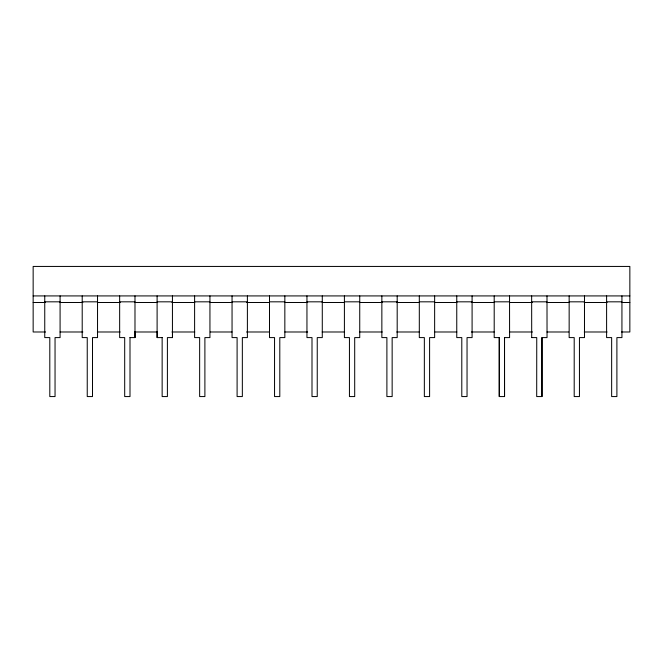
<?xml version="1.0" encoding="UTF-8"?>
<svg xmlns="http://www.w3.org/2000/svg" width="663" height="663" viewBox="0 0 663 663"><rect width="100%" height="100%" fill="white"/><g stroke="black" fill="none" stroke-linecap="round" stroke-linejoin="round"><path stroke-width="0.99" d="M33.15 295.922L629.85 295.922M44.752 301.822L60.084 301.822M82.204 301.822L97.536 301.822M119.655 301.822L134.987 301.822M157.106 301.822L172.438 301.822M194.607 301.822L209.939 301.822M232.05 301.822L247.39 301.822M269.501 301.822L284.841 301.822M306.952 301.822L322.284 301.822M344.404 301.822L359.736 301.822M381.855 301.822L397.187 301.822M419.306 301.822L434.638 301.822M456.757 301.822L472.089 301.822M494.2 301.822L509.54 301.822M531.651 301.822L546.992 301.822M569.152 301.822L584.484 301.822M606.604 301.822L621.935 301.822M33.15 302.502L45.581 302.502M60.084 302.502L82.875 302.502M97.378 302.502L120.169 302.502M134.672 302.502L157.463 302.502M171.966 302.502L194.756 302.502M210.295 302.502L232.05 302.502M246.553 302.502L269.344 302.502M284.883 302.502L307.673 302.502M322.177 302.502L343.931 302.502M359.47 302.502L382.261 302.502M396.764 302.502L419.555 302.502M435.094 302.502L456.848 302.502M471.352 302.502L494.142 302.502M509.681 302.502L532.472 302.502M546.975 302.502L568.73 302.502M584.269 302.502L607.059 302.502M621.562 302.502L629.85 302.502M45.581 331.989L33.15 331.989L33.15 266.435L629.85 266.435L629.85 331.989L621.562 331.989M60.084 331.989L82.875 331.989M97.378 331.989L120.169 331.989M134.672 331.989L157.463 331.989M171.966 331.989L194.756 331.989M210.295 331.989L232.05 331.989M246.553 331.989L269.344 331.989M284.883 331.989L307.673 331.989M322.177 331.989L343.931 331.989M359.47 331.989L382.261 331.989M396.764 331.989L419.555 331.989M435.094 331.989L456.848 331.989M471.352 331.989L494.142 331.989M509.681 331.989L532.472 331.989M546.975 331.989L568.73 331.989M584.269 331.989L607.059 331.989M129.948 337.591L135.037 337.591L135.037 331.459M157.106 295.922L157.106 337.591L162.195 337.591M172.488 331.459L172.488 337.591L167.399 337.591L167.399 396.565L162.145 396.565L162.145 337.591M499.247 337.591L499.247 396.565L504.543 396.565L504.493 337.591L509.59 337.591L509.54 295.922M531.651 337.591L536.748 337.591L536.698 396.565L541.994 396.565L541.994 337.591M621.935 295.922L621.935 337.591L616.897 337.591L616.897 396.565L611.651 396.565L611.651 337.591L606.604 337.591L606.604 295.922M584.484 295.922L584.484 337.591L579.445 337.591L579.445 396.565L574.199 396.565L574.199 337.591L569.152 337.591L569.152 295.922M546.992 295.922L547.041 337.591L541.944 337.591L541.944 396.565M531.651 295.922L531.701 337.591M504.543 337.591L504.543 396.565M499.297 396.565L499.297 337.591L494.2 337.591L494.2 295.922M472.089 295.922L472.089 337.591L467.042 337.591L467.042 396.565L461.796 396.565L461.796 337.591L456.757 337.591L456.757 295.922M434.638 295.922L434.638 337.591L429.599 337.591L429.599 396.565L424.345 396.565L424.345 337.591L419.306 337.591L419.306 295.922M397.187 295.922L397.187 337.591L392.148 337.591L392.148 396.565L386.894 396.565L386.894 337.591L381.855 337.591L381.855 295.922M359.736 295.922L359.736 337.591L354.697 337.591L354.697 396.565L349.442 396.565L349.442 337.591L344.404 337.591L344.404 295.922M322.284 295.922L322.284 337.591L317.245 337.591L317.245 396.565L312 396.565L312 337.591L306.952 337.591L306.952 295.922M284.841 295.922L284.841 337.591L279.794 337.591L279.794 396.565L274.548 396.565L274.548 337.591L269.501 337.591L269.501 295.922M247.39 295.922L247.39 337.591L242.343 337.591L242.343 396.565L237.097 396.565L237.097 337.591L232.05 337.591L232.05 295.922M209.939 295.922L209.939 337.591L204.892 337.591L204.892 396.565L199.646 396.565L199.646 337.591L194.607 337.591L194.607 295.922M172.438 295.922L172.438 337.591M157.156 331.459L157.156 337.591M134.987 295.922L134.987 337.591M129.998 337.591L129.998 396.565L124.694 396.565L124.694 337.591L119.655 337.591L119.655 295.922M97.536 295.922L97.536 337.591L92.497 337.591L92.497 396.565L87.243 396.565L87.243 337.591L82.204 337.591L82.204 295.922M60.084 295.922L60.084 337.591L55.046 337.591L55.046 396.565L49.8 396.565L49.8 337.591L44.752 337.591L44.752 295.922"/></g></svg>
